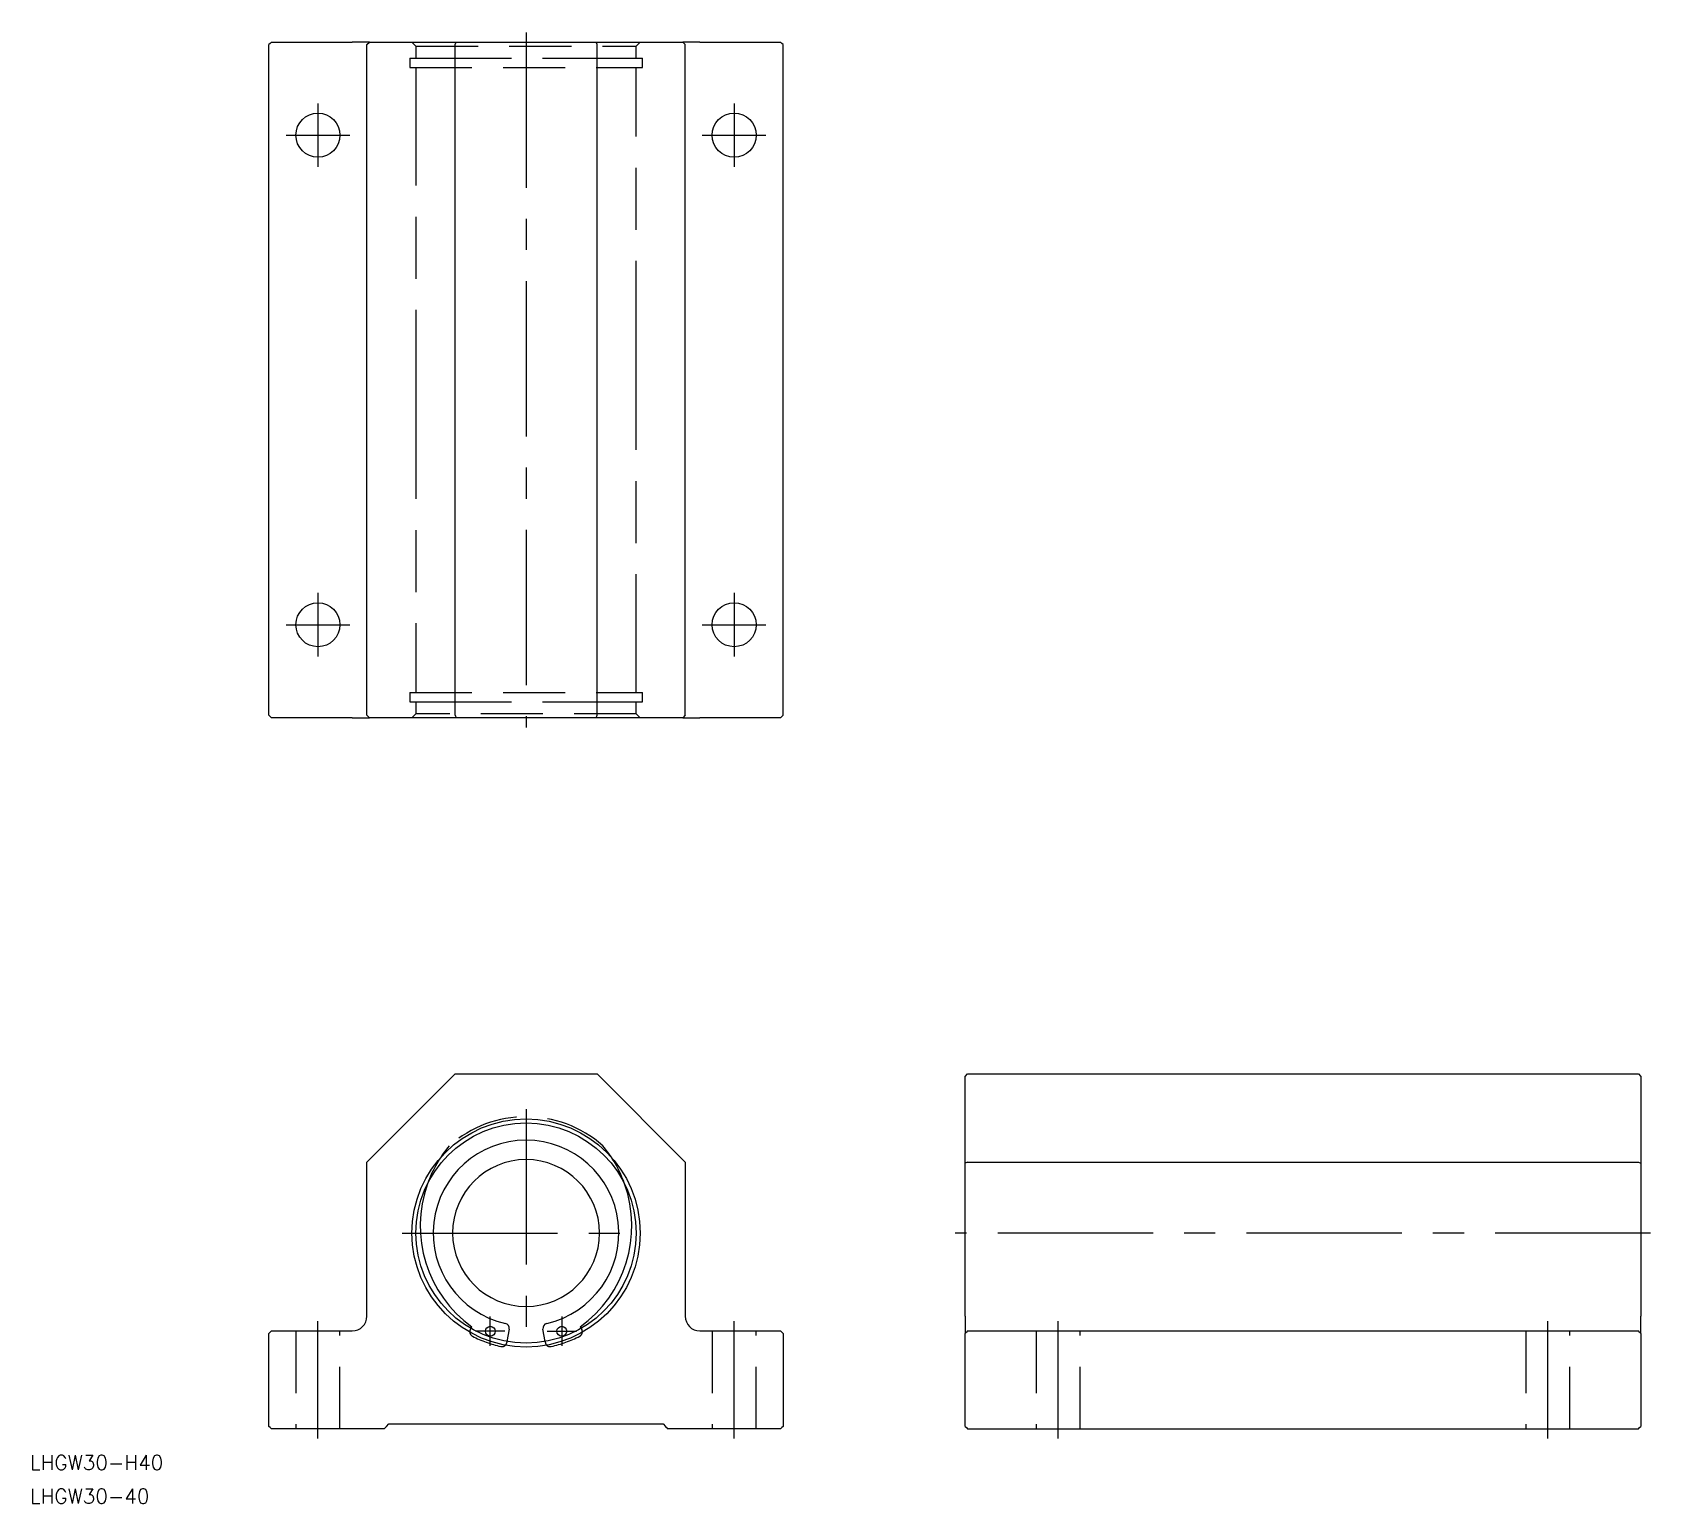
# Model space of a CAD drawing. Extents: x -101 to 230, y -55 to 245.
import ezdxf

# ---------------------------------------------------------------- set-up
doc = ezdxf.new("R2010")
doc.units = 0
doc.linetypes.add('CENTER', pattern=[50.8, 31.75, -6.35, 6.35, -6.35])
doc.linetypes.add('DASHED', pattern=[19.05, 12.7, -6.35])
doc.layers.get('0').update_dxf_attribs({"linetype": 'CONTINUOUS'})
doc.layers.add('CENTER', color=1, linetype='CENTER')
doc.styles.get("Standard").update_dxf_attribs({"font": 'txt.shx', "height": 3, "bigfont": 'bigfont.shx'})

msp = doc.modelspace()

# ---------------------------------------------------------------- linework, layer by layer
at = {"color": 7, "linetype": 'CONTINUOUS'}
for p, q in [((-52.25, 243), (-52.5, 242.75)), ((-52.5, 105.75), (-52.5, 242.75)), ((-52, 243.25), (-52.25, 243)), ((-52, 243.25), (-35.5, 243.25)), ((-32, 243.25), (-35.5, 243.25)), ((-32.5, 242.75), (-32, 243.25)), ((-32.5, 105.75), (-32.5, 242.75)), ((-32, 243.25), (-14.29, 243.25)), ((-14.5, 242.75), (-14.29, 243.25)), ((-14.5, 105.75), (-14.5, 242.75)), ((-14.29, 243.25), (14.29, 243.25)), ((14.29, 243.25), (32, 243.25)), ((14.5, 242.75), (14.29, 243.25)), ((14.5, 105.75), (14.5, 242.75)), ((35.5, 243.25), (32, 243.25)), ((32.5, 242.75), (32, 243.25)), ((32.5, 105.75), (32.5, 242.75)), ((35.5, 243.25), (52, 243.25)), ((52.25, 243), (52, 243.25)), ((52.5, 242.75), (52.25, 243)), ((52.5, 105.75), (52.5, 242.75)), ((-52.5, 105.75), (-52.25, 105.5)), ((-52.25, 105.5), (-52, 105.25)), ((-35.5, 105.25), (-52, 105.25)), ((-35.5, 105.25), (-32, 105.25)), ((-32.5, 105.75), (-32, 105.25)), ((-14.29, 105.25), (-32, 105.25)), ((-14.5, 105.75), (-14.29, 105.25)), ((14.29, 105.25), (-14.29, 105.25)), ((14.29, 105.25), (14.5, 105.75)), ((32, 105.25), (14.29, 105.25)), ((32.5, 105.75), (32, 105.25)), ((32, 105.25), (35.5, 105.25)), ((52, 105.25), (35.5, 105.25)), ((52, 105.25), (52.25, 105.5)), ((52.25, 105.5), (52.5, 105.75)), ((-32.5, 14.5), (-14.5, 32.5)), ((-14.5, 32.5), (14.5, 32.5)), ((14.5, 32.5), (32.5, 14.5)), ((89.67, 32), (90.17, 32.5)), ((89.67, 14.29), (89.67, 32)), ((90.17, 32.5), (227.17, 32.5)), ((227.17, 32.5), (227.67, 32)), ((227.67, 32), (227.67, 14.29)), ((-32.5, -17), (-32.5, 14.5)), ((32.5, 14.5), (32.5, -17)), ((90.17, 14.5), (89.67, 14.29)), ((89.67, -17), (89.67, 14.29)), ((90.17, 14.5), (227.17, 14.5)), ((227.17, 14.5), (227.67, 14.29)), ((227.67, 14.29), (227.67, -17)), ((-11.25, -19.49), (-11.07, -19.17)), ((-3.46, -19.62), (-3.91, -22.16)), ((3.91, -22.16), (3.46, -19.62)), ((11.07, -19.17), (11.25, -19.49)), ((89.67, -17), (89.67, -20.5)), ((227.67, -20.5), (227.67, -17)), ((-52.5, -20.5), (-52.25, -20.25)), ((-52.5, -39.5), (-52.5, -20.5)), ((-52.25, -20.25), (-52, -20)), ((-52, -20), (-35.5, -20)), ((35.5, -20), (52, -20)), ((52, -20), (52.25, -20.25)), ((52.25, -20.25), (52.5, -20.5)), ((52.5, -20.5), (52.5, -39.5)), ((89.67, -20.5), (89.92, -20.25)), ((89.67, -39.5), (89.67, -20.5)), ((90.17, -20), (89.92, -20.25)), ((90.17, -20), (227.17, -20)), ((227.42, -20.25), (227.17, -20)), ((227.42, -20.25), (227.67, -20.5)), ((227.67, -20.5), (227.67, -39.5)), ((-52.25, -39.75), (-52.5, -39.5)), ((-29, -40), (-28.5, -39.5)), ((-28.5, -39.5), (-28, -39)), ((-28, -39), (28, -39)), ((28, -39), (28.5, -39.5)), ((28.5, -39.5), (29, -40)), ((52.5, -39.5), (52.25, -39.75)), ((89.67, -39.5), (89.92, -39.75)), ((227.42, -39.75), (227.67, -39.5)), ((-52, -40), (-52.25, -39.75)), ((-29, -40), (-52, -40)), ((52, -40), (29, -40)), ((52.25, -39.75), (52, -40)), ((89.92, -39.75), (90.17, -40)), ((90.17, -40), (227.17, -40)), ((227.17, -40), (227.42, -39.75))]:
    msp.add_line(p, q, dxfattribs=at)
at = {"color": 3, "linetype": 'DASHED'}
for p, q in [((-23.3, 243.25), (-22.5, 242.45)), ((-22.5, 242.45), (22.5, 242.45)), ((-22.5, 242.45), (-22.5, 240)), ((22.5, 242.45), (23.3, 243.25)), ((22.5, 240), (22.5, 242.45)), ((-23.75, 240), (-15.68, 240)), ((-23.75, 240), (-23.75, 238.1)), ((-23.75, 238.1), (23.75, 238.1)), ((-22.5, 238.1), (-22.5, 237.85)), ((-21.61, 240), (-15.68, 240)), ((-15.68, 240), (15.68, 240)), ((15.68, 240), (23.75, 240)), ((15.68, 240), (21.61, 240)), ((22.5, 237.85), (22.5, 238.1)), ((23.75, 238.1), (23.75, 240)), ((-22.5, 237.85), (-22.5, 228.5)), ((22.5, 228.5), (22.5, 237.85)), ((-22.5, 228.5), (-22.5, 226.65)), ((22.5, 226.65), (22.5, 228.5)), ((-22.5, 226.65), (-22.5, 185.85)), ((-22.5, 226.65), (-22.5, 185.85)), ((22.5, 185.85), (22.5, 226.65)), ((22.5, 185.85), (22.5, 226.65)), ((-22.5, 185.85), (-22.5, 184)), ((22.5, 184), (22.5, 185.85)), ((-22.5, 184), (-22.5, 174.65)), ((-22.5, 184), (-22.5, 174.65)), ((22.5, 174.65), (22.5, 184)), ((22.5, 174.65), (22.5, 184)), ((-22.5, 174.65), (-22.5, 173.85)), ((-22.5, 173.85), (-22.5, 164.5)), ((-22.5, 173.85), (-22.5, 164.5)), ((22.5, 173.85), (22.5, 174.65)), ((22.5, 164.5), (22.5, 173.85)), ((22.5, 164.5), (22.5, 173.85)), ((-22.5, 164.5), (-22.5, 162.65)), ((-22.5, 162.65), (-22.5, 121.85)), ((-22.5, 162.65), (-22.5, 121.85)), ((22.5, 162.65), (22.5, 164.5)), ((22.5, 121.85), (22.5, 162.65)), ((22.5, 121.85), (22.5, 162.65)), ((-22.5, 121.85), (-22.5, 120)), ((-22.5, 120), (-22.5, 110.65)), ((22.5, 120), (22.5, 121.85)), ((22.5, 110.65), (22.5, 120)), ((-23.75, 110.4), (23.75, 110.4)), ((-23.75, 110.4), (-23.75, 108.5)), ((-22.5, 110.65), (-22.5, 110.4)), ((22.5, 110.4), (22.5, 110.65)), ((23.75, 108.5), (23.75, 110.4)), ((-23.75, 108.5), (-15.68, 108.5)), ((-22.5, 106.05), (-23.3, 105.25)), ((-22.5, 108.5), (-22.5, 106.05)), ((22.5, 106.05), (-22.5, 106.05)), ((-21.61, 108.5), (-15.68, 108.5)), ((-15.68, 108.5), (15.68, 108.5)), ((15.68, 108.5), (23.75, 108.5)), ((15.68, 108.5), (21.61, 108.5)), ((22.5, 106.05), (22.5, 108.5)), ((23.3, 105.25), (22.5, 106.05)), ((-11.36, -19.68), (-11.25, -19.49)), ((11.25, -19.49), (11.36, -19.68)), ((-47, -20), (-47, -40)), ((-38, -40), (-38, -20)), ((-3.91, -22.16), (-3.95, -22.38)), ((3.95, -22.38), (3.91, -22.16)), ((38, -20), (38, -40)), ((47, -40), (47, -20)), ((104.17, -20), (104.17, -40)), ((113.17, -40), (113.17, -20)), ((204.17, -20), (204.17, -40)), ((213.17, -40), (213.17, -20))]:
    msp.add_line(p, q, dxfattribs=at)
at = {"color": 7, "linetype": 'CONTINUOUS'}
for centre, radius in [((-42.5, 224.25), 4.5), ((42.5, 224.25), 4.5), ((-42.5, 124.25), 4.5), ((42.5, 124.25), 4.5), ((0, 0), 23.3), ((0, 0), 22.5), ((-7.3, -20.06), 1), ((7.3, -20.06), 1)]:
    msp.add_circle(centre, radius, dxfattribs=at)
at = {"color": 3, "linetype": 'DASHED'}
for centre, radius, start, end in [((0, 0), 23.75, 48.6854, 131.3146), ((3.89, 1.48), 25.5, 140.1101, 160.4038), ((-3.89, 1.48), 25.5, 19.5962, 39.8899), ((-10.5, -20.18), 1, 150, 242.5193), ((10.5, -20.18), 1, 297.4807, 30), ((0, 0), 23.75, 242.5193, 257.4807), ((-4.93, -22.21), 1, 257.4807, 350), ((4.93, -22.21), 1, 190, 282.5193), ((0, 0), 23.75, 282.5193, 297.4807)]:
    msp.add_arc(centre, radius, start, end, dxfattribs=at)
at = {"color": 7, "linetype": 'CONTINUOUS'}
for centre, radius, start, end in [((0, 0), 18.95, 282.8732, 257.1268), ((0, 0), 15, 90, 0), ((0, 0), 15, 0, 90), ((3.89, 1.48), 25.5, 160.4038, 234.0962), ((-3.89, 1.48), 25.5, 305.9038, 19.5962), ((-35.5, -17), 3, 270, 0), ((-4.44, -19.45), 1, 350, 77.1268), ((4.44, -19.45), 1, 102.8732, 190), ((35.5, -17), 3, 180, 270)]:
    msp.add_arc(centre, radius, start, end, dxfattribs=at)
at = {"layer": 'CENTER', "color": 1, "linetype": 'CENTER'}
for p, q in [((0, 245.25), (0, 103.25)), ((-42.5, 230.75), (-42.5, 217.75)), ((42.5, 230.75), (42.5, 217.75)), ((-49, 224.25), (-36, 224.25)), ((36, 224.25), (49, 224.25)), ((-42.5, 130.75), (-42.5, 117.75)), ((42.5, 130.75), (42.5, 117.75)), ((-49, 124.25), (-36, 124.25)), ((36, 124.25), (49, 124.25)), ((0, 25.3), (0, -25.3)), ((-25.3, 0), (25.3, 0)), ((229.67, 0), (87.67, 0)), ((-42.5, -42), (-42.5, -18)), ((-7.3, -23.06), (-7.3, -17.06)), ((7.3, -17.06), (7.3, -23.06)), ((42.5, -42), (42.5, -18)), ((108.67, -42), (108.67, -18)), ((208.67, -42), (208.67, -18)), ((-4.3, -20.06), (-10.3, -20.06)), ((4.3, -20.06), (10.3, -20.06))]:
    msp.add_line(p, q, dxfattribs=at)

# ---------------------------------------------------------------- texts
at = {"color": 7, "linetype": 'CONTINUOUS'}
for s, p in [('LHGW30-H40', (-101.34, -48.4)), ('LHGW30-40', (-101.34, -55.28))]:
    msp.add_text(s, height=3, dxfattribs=at).set_placement(p)

doc.saveas('drawing.dxf')
